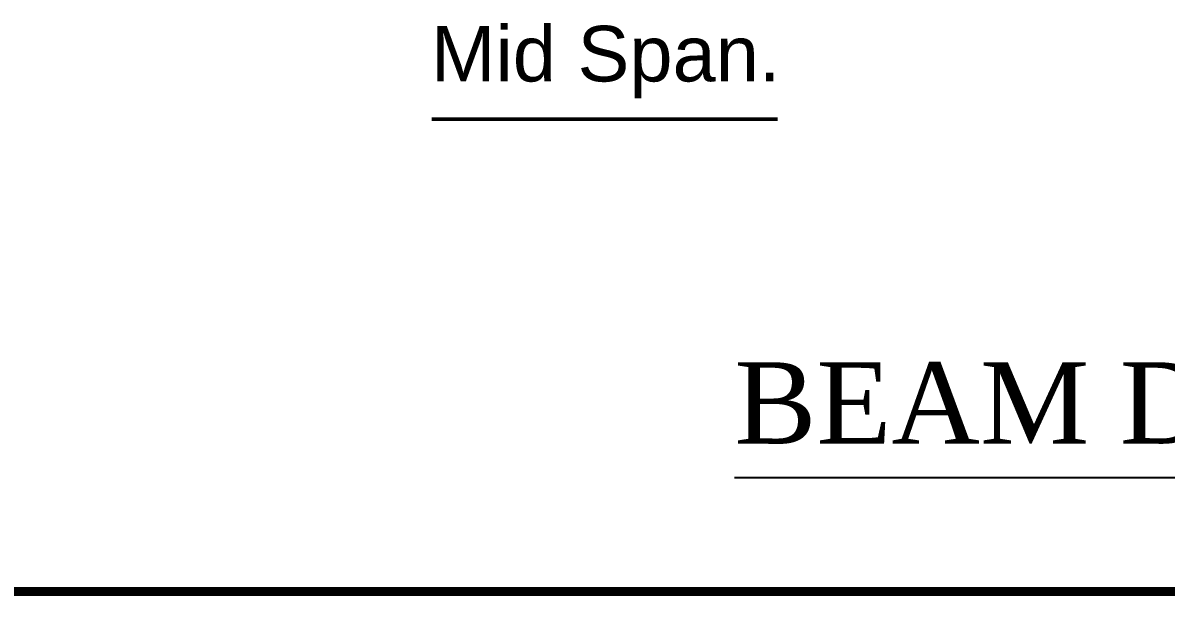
# Model space of a CAD drawing. Header units: millimetres. Extents: x 5 to 350, y 3 to 213.
# Drawn here: x 230.2 to 283.7, y 2.9 to 29.7 of the extents above; entities that cross this region are included whole.
import ezdxf

# ---------------------------------------------------------------- set-up
doc = ezdxf.new("R2010")
doc.units = ezdxf.units.MM
doc.layers.add('P', color=255, linetype='Continuous')
doc.layers.add('T', color=255, linetype='Continuous')
doc.styles.get("Standard").update_dxf_attribs({"font": 'arial.ttf'})

msp = doc.modelspace()

# ---------------------------------------------------------------- linework, layer by layer
at = {"layer": 'P'}
for points, const_width in [([(249.343, 25.224), (265.518, 25.224)], 0.169), ([(263.49, 8.467), (301.66, 8.467)], 0.085), ([(350.273, 3.14), (5.256, 3.14)], 0.423), ([(350.273, 3.14), (5.256, 3.14)], 0.423)]:
    msp.add_lwpolyline(points, dxfattribs=dict(at, const_width=const_width))

# ---------------------------------------------------------------- texts
at = {"layer": 'T', "attachment_point": 7}
for s, insert, char_height in [('{\\fArial|b0|i0|c0|p18;Mid Span.}', (249.3, 26.2), 2.6), ('{\\fBook Antiqua|b0|i0|c0|p18;BEAM DETAILS}', (263.5, 10), 3.8)]:
    msp.add_mtext(s, dxfattribs=dict(at, insert=insert, char_height=char_height))

doc.saveas('drawing.dxf')
